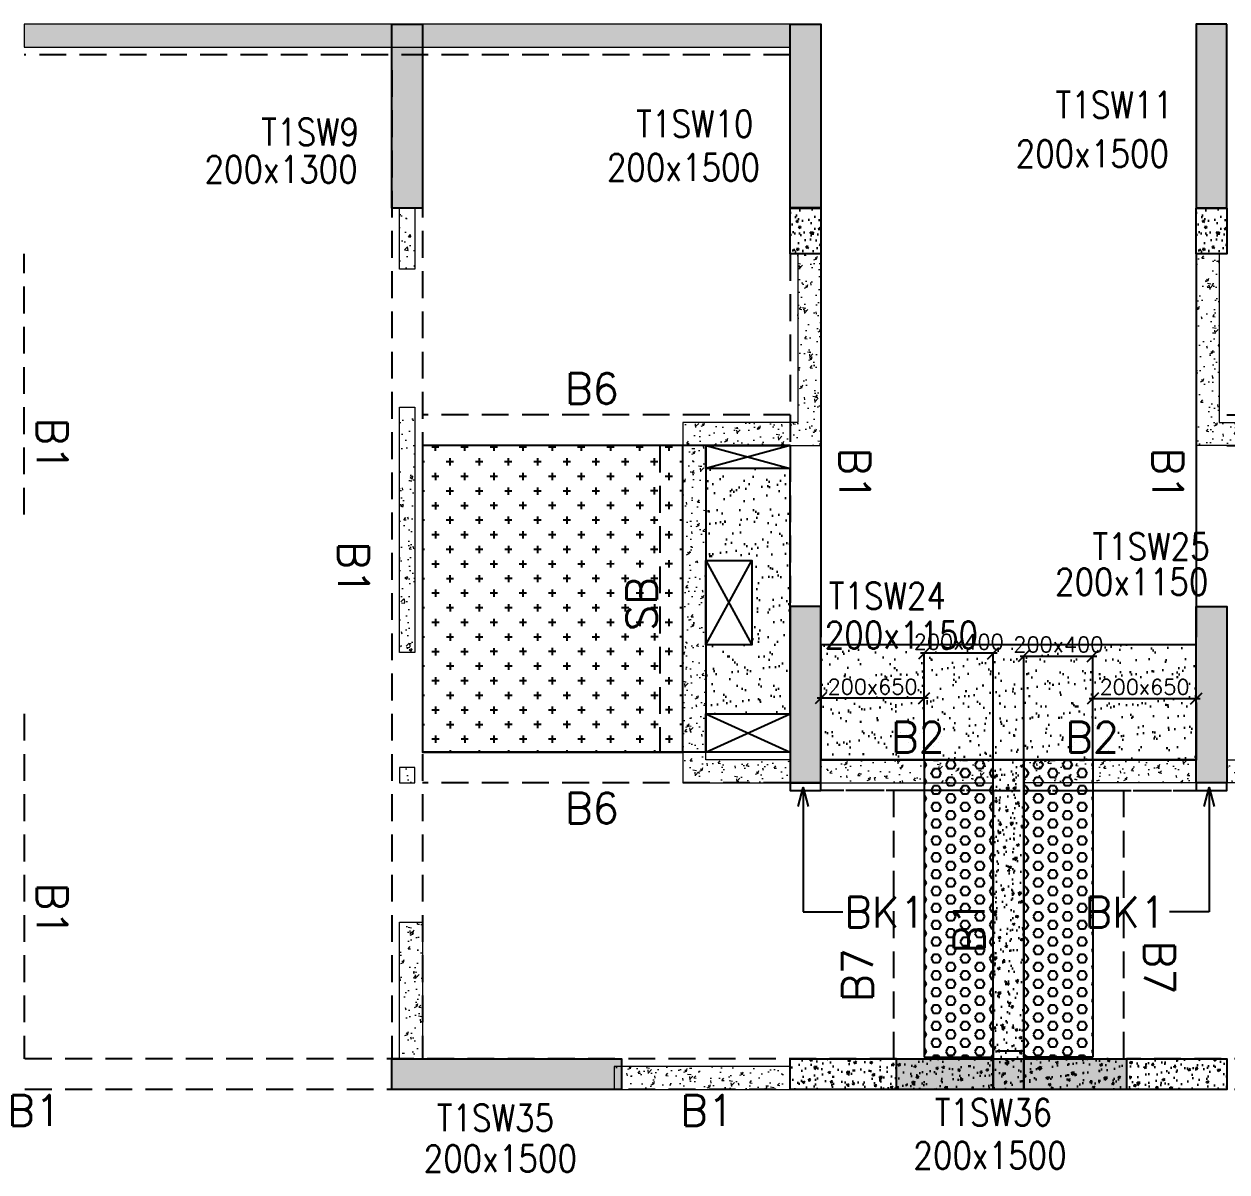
# Model space of a CAD drawing. Header units: millimetres. Extents: x 1078357 to 2594950, y -4969473 to -4636555.
# Drawn here: x 1487949 to 1495799, y -4661547 to -4654058 of the extents above; entities that cross this region are included whole.
import ezdxf

# ---------------------------------------------------------------- set-up
doc = ezdxf.new("R2010")
doc.units = ezdxf.units.MM
doc.header["$PDMODE"] = 35
for name, pattern in [('CONTINOUS', [0]), ('HIDDEN', [0.375, 0.25, -0.125]), ('New Retail block$0$CONTINOUS', [0])]:
    doc.linetypes.add(name, pattern=pattern)
doc.layers.get('0').update_dxf_attribs({"lineweight": 0})
doc.layers.get('Defpoints').update_dxf_attribs({"lineweight": 0})
for name, color, linetype, lineweight in [('A-_ANOTDIMA_D-', 6, 'Continuous', 13), ('COL. NO.', 30, 'Continuous', 25), ('COL. SIZE', 7, 'Continuous', 25), ('DIM', 9, 'Continuous', 25), ('HATCH', 8, 'Continuous', 30), ('RCC UPSTAND', 43, 'Continuous', 30), ('S-NON STR RCC WALL', 8, 'Continuous', 0)]:
    doc.layers.add(name, color=color, linetype=linetype, lineweight=lineweight)
for name, color, linetype in [('B-200x325', 201, 'HIDDEN'), ('B-200x375', 41, 'HIDDEN'), ('B-200x400', 44, 'HIDDEN'), ('B-200x650', 241, 'HIDDEN'), ('B-300xSLAB THK.', 151, 'Continuous'), ('BK1-200x650', 241, 'HIDDEN'), ('DC BEAM NO.', 7, 'Continuous'), ('DROP SLAB', 8, 'Continuous'), ('NON STR. RCC WALL', 6, 'Continuous'), ('S-COLUMN_SHEAR WALL', 1, 'Continuous'), ('S-PROJECTION', 54, 'New Retail block$0$CONTINOUS'), ('SLAB FOLD', 8, 'Continuous'), ('UP TO 10FRS', 30, 'Continuous')]:
    doc.layers.add(name, color=color, linetype=linetype)
doc.styles.add('Roman', font='romans')
doc.styles.add('ROMANS', font='romans.shx', dxfattribs={"width": 0.85})
doc.dimstyles.new('HARESH', dxfattribs={"dimtxt": 150, "dimasz": 75, "dimexe": 0, "dimexo": 0, "dimgap": 25, "dimtad": 1, "dimdec": 0, "dimdsep": 46, "dimtxsty": 'Roman', "dimblk": 'OBLIQUE', "dimcen": 225, "dimdle": 25, "dimclrd": 2, "dimclre": 2, "dimclrt": 7, "dimadec": 8, "dimazin": 1, "dimtfac": 1, "dimtdec": 0, "dimtmove": 0, "dimatfit": 0, "dimfxl": 1, "dimlwd": -1, "dimlwe": -1, "dimarcsym": 0})
pattern_1 = [(50, (-4869896.11, 23389624.3), (182.184669, -15.9390855), [19.05, -209.55]), (355, (-4869896.11, 23389624.3), (-35.2434214, 191.0568452), [15.24, -167.6405842]), (100.4514447, (-4869880.93, 23389622.96), (146.9412471, 175.1177519), [16.1900088, -178.0902446]), (46.1842, (-4869896.11, 23389675.1), (271.0790409, -42.042328), [28.575, -314.325]), (96.6355576, (-4869873.52, 23389671.6), (237.404134, 247.4261246), [24.2850231, -267.1356082]), (351.1841512, (-4869896.1, 23389675.1), (237.404134, 247.4261246), [22.859967, -251.459732]), (21, (-4869870.71, 23389662.4), (151.6143913, -102.2651982), [19.05, -209.55]), (326, (-4869870.71, 23389662.4), (61.8020283, 184.1879661), [15.24, -167.64]), (71.451445, (-4869858.08, 23389653.87), (213.4164193, 81.9227689), [16.1900088, -178.0899376]), (37.5, (-4869896.11, 23389624.29), (3.08860325, 84.55503887), [0, -165.608, 0, -170.18, 0, -168.275]), (7.5, (-4869896.11, 23389624.29), (66.8196625, 100.18057482), [0, -97.028, 0, -161.798, 0, -64.135]), (327.5, (-4869952.754, 23389624.29), (135.59059517, -5.728744), [0, -63.5, 0, -198.12, 0, -262.89]), (317.5, (-4869978.15, 23389624.29), (148.1291814, 25.42649103), [0, -82.55, 0, -131.572, 0, -186.69])]
pattern_2 = [(230, (4031693.89, -7869007.88), (-143.4520365, 12.550427), [15, -165]), (175, (4031693.89, -7869007.88), (27.7502667, -150.438427), [12, -132]), (280.4514445, (4031681.93, -7869006.83), (-115.7017693, -137.887998), [12.7480384, -140.2284224]), (226.1842, (4031693.89, -7869047.88), (-213.448266, 33.103856), [22.5, -247.5]), (276.6356355, (4031676.1, -7869045.12), (-186.932389, -194.82372), [19.122068, -210.342752]), (171.184164, (4031693.89, -7869047.88), (-186.932389, -194.82372), [18, -198]), (201, (4031673.89, -7869037.88), (-119.3814104, 80.523778), [15, -165]), (146, (4031673.89, -7869037.88), (-48.6630664, -145.030009), [12, -132]), (251.4514447, (4031663.94, -7869031.17), (-168.0444753, -64.5062306), [12.748038, -140.2284224]), (217.5, (4031693.885, -7869007.88), (-2.43197106, -66.57877077), [0, -130.4, 0, -134, 0, -132.5]), (187.5, (4031693.885, -7869007.88), (-52.6139075, -78.8823424), [0, -76.4, 0, -127.4, 0, -50.5]), (147.5, (4031738.485, -7869007.88), (-106.7644872, 4.51097435), [0, -50, 0, -156, 0, -207]), (137.5, (4031758.485, -7869007.88), (-116.6372339, -20.0209965), [0, -65, 0, -103.6, 0, -147])]
pattern_3 = [(180, (1472199.53, -4472052.85), (-7e-15, -54.992613), [31.75, -63.5]), (300, (1472199.53, -4472052.85), (47.625, 27.496307), [31.75, -63.5]), (240, (1472167.78, -4472052.85), (47.625, -27.496307), [31.75, -63.5])]

# ---------------------------------------------------------------- blocks, each defined once
blk = doc.blocks.new('_Oblique')
at = {"color": 0, "linetype": 'ByBlock', "lineweight": -2}
blk.add_line((-0.5, -0.5), (0.5, 0.5), dxfattribs=at)
blk = doc.blocks.new('*D1334')
at = {"layer": 'Defpoints', "color": 0, "ltscale": 700, "transparency": 16777216}
for p in [(1493824, -4658162.8), (1493824, -4658857.9, 0), (1494274.1, -4658857.9, 0)]:
    blk.add_point(p, dxfattribs=at)
at = {"layer": 'DIM', "color": 2, "ltscale": 700, "transparency": 16777216}
for p, q in [((1494299.1, -4658162.8), (1493799, -4658162.8)), ((1493824, -4658857.9), (1493824, -4658162.8)), ((1494274.1, -4658857.9), (1494274.1, -4658162.8))]:
    blk.add_line(p, q, dxfattribs=at)
at = {"layer": 'DIM', "color": 2, "ltscale": 700, "transparency": 16777216, "xscale": 75, "yscale": 75, "zscale": 75, "rotation": 180}
blk.add_blockref('_Oblique', (1493824, -4658162.8), dxfattribs=at)
at = {"layer": 'DIM', "color": 2, "ltscale": 700, "transparency": 16777216, "xscale": 75, "yscale": 75, "zscale": 75}
blk.add_blockref('_Oblique', (1494274.1, -4658162.8), dxfattribs=at)
at = {"layer": 'DIM', "color": 7, "ltscale": 700, "transparency": 16777216, "insert": (1494049.1, -4658087.8), "char_height": 150, "attachment_point": 5, "style": 'Roman'}
blk.add_mtext('{\\H0.666667x;200x400}', dxfattribs=at)
blk = doc.blocks.new('*D1335')
at = {"layer": 'Defpoints', "color": 0, "ltscale": 700, "transparency": 16777216}
for p in [(1493149.3, -4658455.8), (1493149.3, -4658857.8, 0), (1493824, -4658857.9, 0)]:
    blk.add_point(p, dxfattribs=at)
at = {"layer": 'DIM', "color": 2, "ltscale": 700, "transparency": 16777216}
for p, q in [((1493849, -4658455.8), (1493124.3, -4658455.8)), ((1493149.3, -4658857.8), (1493149.3, -4658455.8)), ((1493824, -4658857.9), (1493824, -4658455.8))]:
    blk.add_line(p, q, dxfattribs=at)
at = {"layer": 'DIM', "color": 2, "ltscale": 700, "transparency": 16777216, "xscale": 75, "yscale": 75, "zscale": 75, "rotation": 180}
blk.add_blockref('_Oblique', (1493149.3, -4658455.8), dxfattribs=at)
at = {"layer": 'DIM', "color": 2, "ltscale": 700, "transparency": 16777216, "xscale": 75, "yscale": 75, "zscale": 75}
blk.add_blockref('_Oblique', (1493824, -4658455.8), dxfattribs=at)
at = {"layer": 'DIM', "color": 7, "ltscale": 700, "transparency": 16777216, "insert": (1493486.7, -4658380.8), "char_height": 150, "attachment_point": 5, "style": 'Roman'}
blk.add_mtext('{\\H0.666667x;200x650}', dxfattribs=at)
blk = doc.blocks.new('*D1336')
at = {"layer": 'Defpoints', "color": 0, "ltscale": 700, "transparency": 16777216}
for p in [(1494924.3, -4658181.1), (1494474.2, -4658857.9, 0), (1494924.3, -4658857.8, 0)]:
    blk.add_point(p, dxfattribs=at)
at = {"layer": 'DIM', "color": 2, "ltscale": 700, "transparency": 16777216}
for p, q in [((1494449.2, -4658181.1), (1494949.3, -4658181.1)), ((1494474.2, -4658857.9), (1494474.2, -4658181.1)), ((1494924.3, -4658857.8), (1494924.3, -4658181.1))]:
    blk.add_line(p, q, dxfattribs=at)
at = {"layer": 'DIM', "color": 2, "ltscale": 700, "transparency": 16777216, "xscale": 75, "yscale": 75, "zscale": 75, "rotation": 180}
blk.add_blockref('_Oblique', (1494474.2, -4658181.1), dxfattribs=at)
at = {"layer": 'DIM', "color": 2, "ltscale": 700, "transparency": 16777216, "xscale": 75, "yscale": 75, "zscale": 75}
blk.add_blockref('_Oblique', (1494924.3, -4658181.1), dxfattribs=at)
at = {"layer": 'DIM', "color": 7, "ltscale": 700, "transparency": 16777216, "insert": (1494699.2, -4658106.1), "char_height": 150, "attachment_point": 5, "style": 'Roman'}
blk.add_mtext('{\\H0.666667x;200x400}', dxfattribs=at)
blk = doc.blocks.new('*D1337')
at = {"layer": 'Defpoints', "color": 0, "ltscale": 700, "transparency": 16777216}
for p in [(1495599.2, -4658457.8), (1494924.3, -4658857.8, 0), (1495599.2, -4658857.8, 0)]:
    blk.add_point(p, dxfattribs=at)
at = {"layer": 'DIM', "color": 2, "ltscale": 700, "transparency": 16777216}
for p, q in [((1494899.3, -4658457.8), (1495624.2, -4658457.8)), ((1494924.3, -4658857.8), (1494924.3, -4658457.8)), ((1495599.2, -4658857.8), (1495599.2, -4658457.8))]:
    blk.add_line(p, q, dxfattribs=at)
at = {"layer": 'DIM', "color": 2, "ltscale": 700, "transparency": 16777216, "xscale": 75, "yscale": 75, "zscale": 75, "rotation": 180}
blk.add_blockref('_Oblique', (1494924.3, -4658457.8), dxfattribs=at)
at = {"layer": 'DIM', "color": 2, "ltscale": 700, "transparency": 16777216, "xscale": 75, "yscale": 75, "zscale": 75}
blk.add_blockref('_Oblique', (1495599.2, -4658457.8), dxfattribs=at)
at = {"layer": 'DIM', "color": 7, "ltscale": 700, "transparency": 16777216, "insert": (1495261.7, -4658382.8), "char_height": 150, "attachment_point": 5, "style": 'Roman'}
blk.add_mtext('{\\H0.666667x;200x650}', dxfattribs=at)
blk = doc.blocks.new('G$CD63B60BD')
at = {"layer": 'COL. NO.', "linetype": 'Continuous', "style": 'ROMANS', "width": 0.85}
for s, p in [('T1SW11', (25182.1, 15285.8, -320.4)), ('T1SW10', (22445.4, 15162.1, -320.4)), ('T1SW9', (19998.6, 15108.5, -323.1)), ('T1SW25', (25422.3, 12404.1, -320.4)), ('T1SW24', (23701.3, 12082.3, -320.4)), ('T1SW36', (24393.6, 8712.9, -320.4)), ('T1SW35', (21143.9, 8676.9, -320.4))]:
    blk.add_text(s, height=175, dxfattribs=at).set_placement(p)
at = {"layer": 'COL. SIZE', "linetype": 'Continuous', "style": 'ROMANS', "width": 0.85}
for s, p in [('200x1500', (24921.1, 14967.4, -320.4)), ('200x1300', (19627.1, 14864.7, -323.1)), ('200x1500', (22252.8, 14877.6, -320.4)), ('200x1150', (25177.8, 12173.6, -320.4)), ('200x1150', (23675.2, 11827.3, -320.4)), ('200x1500', (21057.7, 8411.3, -320.4)), ('200x1500', (24253.5, 8431.8, -320.4))]:
    blk.add_text(s, height=175, dxfattribs=at).set_placement(p)

msp = doc.modelspace()

# ---------------------------------------------------------------- hatches: boundary and pattern name
at = {"layer": 'DROP SLAB'}
h = msp.add_hatch(dxfattribs=at)
h.set_pattern_fill('CROSS', color=8, scale=15, angle=0.03079)
h.set_pattern_definition([(180.03079016, (-1794917.36, 9383648.555), (-95.1987999, -95.3011726), [47.625, -142.875]), (270.03079016, (-1794941.19, 9383672.35), (95.3011726, -95.1987999), [47.625, -142.875])])
h.paths.add_polyline_path([(1492249.3, -4656808.1), (1490549.4, -4656808.1), (1490549.4, -4658807.9), (1492249.3, -4658807.9)])
at = {"layer": 'HATCH'}
h = msp.add_hatch(dxfattribs=at)
h.set_pattern_fill('AR-SAND', color=8, scale=3, angle=0.02985)
h.set_pattern_definition([(37.47015413, (-3539084.23, 18701550.77), (-4.72361136, 146.8264517), [0, -115.824, 0, -129.54, 0, -123.825]), (7.4701541, (-3539084.23, 18701550.77), (134.9689868, 214.9772528), [0, -62.484, 0, -104.394, 0, -40.005]), (327.4701541, (-3539177.95, 18701550.82), (237.2979035, 0.3075449), [0, -38.1, 0, -137.16, 0, -179.07]), (317.4701541, (-3539177.95, 18701550.82), (229.1017424, 66.759465), [0, -19.05, 0, -89.916, 0, -102.87])])
h.paths.add_polyline_path([(1492948.8, -4656957.9), (1492398.8, -4656957.9), (1492398.8, -4657557.9), (1492698.8, -4657557.9), (1492698.8, -4658107.9), (1492398.8, -4658107.8), (1492398.8, -4658557.9), (1492948.8, -4658557.9)])
h = msp.add_hatch(dxfattribs=at)
h.set_pattern_fill('AR-SAND', color=8, scale=3, angle=179.97015)
h.set_pattern_definition([(37.4701541, (-2475708.9, 14017531.58), (-4.72361136, 146.8264517), [0, -115.824, 0, -129.54, 0, -123.825]), (7.4701541, (-2475708.9, 14017531.58), (134.9689868, 214.9772528), [0, -62.484, 0, -104.394, 0, -40.005]), (327.4701541, (-2475802.63, 14017531.63), (237.2979035, 0.3075449), [0, -38.1, 0, -137.16, 0, -179.07]), (317.4701541, (-2475802.63, 14017531.63), (229.1017424, 66.759465), [0, -19.05, 0, -89.916, 0, -102.87])])
h.paths.add_polyline_path([(1495599.4, -4658107.8), (1493149.4, -4658107.8), (1493149.4, -4658857.9), (1495599.4, -4658857.9)])
h = msp.add_hatch(dxfattribs=at)
h.set_pattern_fill('AR-SAND', color=8, scale=3, angle=179.97015)
h.set_pattern_definition([(37.4701541, (-2475708.67, 14017531.56), (-4.72361136, 146.8264517), [0, -115.824, 0, -129.54, 0, -123.825]), (7.4701541, (-2475708.67, 14017531.56), (134.9689868, 214.9772528), [0, -62.484, 0, -104.394, 0, -40.005]), (327.4701541, (-2475802.39, 14017531.61), (237.2979035, 0.3075449), [0, -38.1, 0, -137.16, 0, -179.07]), (317.4701541, (-2475802.4, 14017531.61), (229.1017424, 66.759465), [0, -19.05, 0, -89.916, 0, -102.87])])
h.paths.add_polyline_path([(1495599.6, -4658257.9), (1493149.6, -4658257.9), (1493149.6, -4658857.8), (1495599.6, -4658857.8)])
at = {"layer": 'RCC UPSTAND'}
h = msp.add_hatch(dxfattribs=at)
h.set_pattern_fill('AR-CONC', color=8, scale=20, angle=90)
h.set_pattern_definition([(140, (-1715050.73, -7194002.38), (12.550427, 143.4520365), [15, -165]), (85, (-1715050.73, -7194002.38), (-150.438427, -27.7502667), [12, -132]), (190.4514445, (-1715049.69, -7193990.42), (-137.887998, 115.7017693), [12.7480384, -140.2284224]), (136.1842, (-1715090.73, -7194002.38), (33.103856, 213.448266), [22.5, -247.5]), (186.6356355, (-1715087.97, -7193984.6), (-194.82372, 186.932389), [19.122068, -210.342752]), (81.184164, (-1715090.73, -7194002.38), (-194.82372, 186.932389), [18, -198]), (111, (-1715080.73, -7193982.38), (80.523778, 119.3814104), [15, -165]), (56, (-1715080.73, -7193982.38), (-145.030009, 48.6630664), [12, -132]), (161.4514447, (-1715074.02, -7193972.43), (-64.5062306, 168.0444753), [12.748038, -140.2284224]), (127.5, (-1715050.73, -7194002.377), (-66.57877077, 2.43197106), [0, -130.4, 0, -134, 0, -132.5]), (97.5, (-1715050.73, -7194002.38), (-78.8823424, 52.6139075), [0, -76.4, 0, -127.4, 0, -50.5]), (57.5, (-1715050.73, -7194046.98), (4.51097435, 106.7644872), [0, -50, 0, -156, 0, -207]), (47.5, (-1715050.73, -7194066.98), (-20.0209965, 116.6372339), [0, -65, 0, -103.6, 0, -147])])
h.paths.add_polyline_path([(1493149.3, -4655257.9), (1493149.3, -4655557.9), (1492949.4, -4655557.9), (1492949.4, -4655257.9)])
h = msp.add_hatch(dxfattribs=at)
h.set_pattern_fill('AR-CONC', color=8, scale=20, angle=90)
h.set_pattern_definition([(140, (-1712400.73, -7194002.38), (12.550427, 143.4520365), [15, -165]), (85, (-1712400.73, -7194002.38), (-150.438427, -27.7502667), [12, -132]), (190.4514445, (-1712399.69, -7193990.43), (-137.887998, 115.7017693), [12.7480384, -140.2284224]), (136.1842, (-1712440.73, -7194002.38), (33.103856, 213.448266), [22.5, -247.5]), (186.6356355, (-1712437.97, -7193984.6), (-194.82372, 186.932389), [19.122068, -210.342752]), (81.184164, (-1712440.73, -7194002.38), (-194.82372, 186.932389), [18, -198]), (111, (-1712430.73, -7193982.38), (80.523778, 119.3814104), [15, -165]), (56, (-1712430.73, -7193982.38), (-145.030009, 48.6630664), [12, -132]), (161.4514447, (-1712424.02, -7193972.43), (-64.5062306, 168.0444753), [12.748038, -140.2284224]), (127.5, (-1712400.73, -7194002.38), (-66.57877077, 2.43197106), [0, -130.4, 0, -134, 0, -132.5]), (97.5, (-1712400.73, -7194002.38), (-78.8823424, 52.6139075), [0, -76.4, 0, -127.4, 0, -50.5]), (57.5, (-1712400.73, -7194046.98), (4.51097435, 106.7644872), [0, -50, 0, -156, 0, -207]), (47.5, (-1712400.73, -7194066.98), (-20.0209965, 116.6372339), [0, -65, 0, -103.6, 0, -147])])
h.paths.add_polyline_path([(1495799.3, -4655257.9), (1495799.3, -4655557.9), (1495599.4, -4655557.9), (1495599.4, -4655257.9)])
h = msp.add_hatch(dxfattribs=at)
h.set_pattern_fill('AR-CONC', color=8, scale=20, angle=180)
h.set_pattern_definition([(230, (4031693.89, -7869007.88), (-143.4520365, 12.550427), [15, -165]), (175, (4031693.89, -7869007.88), (27.7502667, -150.438427), [12, -132]), (280.4514445, (4031681.93, -7869006.83), (-115.7017693, -137.887998), [12.7480384, -140.2284224]), (226.1842, (4031693.89, -7869047.88), (-213.448266, 33.103856), [22.5, -247.5]), (276.6356355, (4031676.1, -7869045.12), (-186.932389, -194.82372), [19.122068, -210.342752]), (171.184164, (4031693.89, -7869047.88), (-186.932389, -194.82372), [18, -198]), (201, (4031673.89, -7869037.88), (-119.3814104, 80.523778), [15, -165]), (146, (4031673.89, -7869037.88), (-48.6630664, -145.030009), [12, -132]), (251.4514447, (4031663.94, -7869031.17), (-168.0444753, -64.5062306), [12.748038, -140.2284224]), (217.5, (4031693.885, -7869007.88), (-2.43197106, -66.57877077), [0, -130.4, 0, -134, 0, -132.5]), (187.5, (4031693.885, -7869007.88), (-52.6139075, -78.8823424), [0, -76.4, 0, -127.4, 0, -50.5]), (147.5, (4031738.485, -7869007.88), (-106.7644872, 4.51097435), [0, -50, 0, -156, 0, -207]), (137.5, (4031758.485, -7869007.88), (-116.6372339, -20.0209965), [0, -65, 0, -103.6, 0, -147])])
h.paths.add_polyline_path([(1494274.4, -4658857.9), (1494474.4, -4658857.9), (1494474.4, -4661007.9), (1494274.4, -4661007.9)])
h = msp.add_hatch(dxfattribs=at)
h.set_pattern_fill('AR-CONC', color=8, scale=20, angle=180)
h.set_pattern_definition(pattern_2)
h.paths.add_polyline_path([(1492949.4, -4660807.8), (1494274.4, -4660807.8), (1494274.4, -4661007.8), (1492949.4, -4661007.8)])
h = msp.add_hatch(dxfattribs=at)
h.set_pattern_fill('AR-CONC', color=8, scale=20, angle=180)
h.set_pattern_definition(pattern_2)
h.paths.add_polyline_path([(1494474.4, -4660807.9), (1495799.4, -4660807.9), (1495799.4, -4661007.8), (1494474.4, -4661007.8)])
at = {"layer": 'S-COLUMN_SHEAR WALL', "lineweight": 25}
h = msp.add_hatch(color=1, dxfattribs=at)
h.dxf.hatch_style = 1
h.paths.add_polyline_path([(1490349.4, -4655257.9), (1490549.4, -4655257.9), (1490549.4, -4654057.9), (1490349.4, -4654057.9)])
at = {"layer": 'S-COLUMN_SHEAR WALL', "lineweight": 25, "extrusion": (-1.00316e-06, 2.11765e-11, 1)}
h = msp.add_hatch(color=1, dxfattribs=at)
h.dxf.hatch_style = 1
h.paths.add_polyline_path([(1492949.4, -4654057.9), (1493149.4, -4654057.9), (1493149.4, -4655257.9), (1492949.4, -4655257.9)])
at = {"layer": 'S-COLUMN_SHEAR WALL', "lineweight": 25, "extrusion": (1.00316e-06, 1.91639e-11, 1)}
h = msp.add_hatch(color=1, dxfattribs=at)
h.dxf.hatch_style = 1
h.paths.add_polyline_path([(1495799.4, -4654057.9), (1495599.4, -4654057.9), (1495599.4, -4655257.9), (1495799.4, -4655257.9)])
at = {"layer": 'S-COLUMN_SHEAR WALL', "lineweight": 25, "extrusion": (-1.00316e-06, 2.11765e-11, 1)}
h = msp.add_hatch(color=1, dxfattribs=at)
h.dxf.hatch_style = 1
h.paths.add_polyline_path([(1492949.4, -4659007.9), (1493149.4, -4659007.9), (1493149.4, -4657857.9), (1492949.4, -4657857.9)])
at = {"layer": 'S-COLUMN_SHEAR WALL', "lineweight": 25, "extrusion": (1.00316e-06, 1.91639e-11, 1)}
h = msp.add_hatch(color=1, dxfattribs=at)
h.dxf.hatch_style = 1
h.paths.add_polyline_path([(1495799.4, -4659007.9), (1495599.4, -4659007.9), (1495599.4, -4657857.9), (1495799.4, -4657857.9)])
at = {"layer": 'S-COLUMN_SHEAR WALL', "lineweight": 25}
h = msp.add_hatch(color=1, dxfattribs=at)
h.dxf.hatch_style = 1
h.paths.add_polyline_path([(1490349.4, -4660807.9), (1491849.4, -4660807.9), (1491849.4, -4661007.9), (1490349.4, -4661007.9)])
at = {"layer": 'S-NON STR RCC WALL'}
h = msp.add_hatch(dxfattribs=at)
h.set_pattern_fill('AR-CONC', color=256)
h.set_pattern_definition([(50, (-5967120.83, 28073643.48), (182.184669, -15.93908554), [19.05, -209.55]), (355, (-5967120.83, 28073643.48), (-35.2434214, 191.0568452), [15.24, -167.6405842]), (100.4514447, (-5967105.65, 28073642.15), (146.9412471, 175.1177519), [16.1900088, -178.0902446]), (46.1842, (-5967120.83, 28073694.28), (271.0790409, -42.042328), [28.575, -314.325]), (96.6355576, (-5967098.24, 28073690.78), (237.404134, 247.4261246), [24.2850231, -267.1356082]), (351.1841512, (-5967120.83, 28073694.28), (237.404134, 247.4261246), [22.859967, -251.459732]), (21, (-5967095.43, 28073681.58), (151.6143913, -102.2651982), [19.05, -209.55]), (326, (-5967095.43, 28073681.58), (61.8020283, 184.1879661), [15.24, -167.64]), (71.451445, (-5967082.8, 28073673.06), (213.4164193, 81.9227689), [16.1900088, -178.0899376]), (37.5, (-5967120.83, 28073643.48), (3.08860325, 84.55503887), [0, -165.608, 0, -170.18, 0, -168.275]), (7.5, (-5967120.83, 28073643.48), (66.8196625, 100.18057482), [0, -97.028, 0, -161.798, 0, -64.135]), (327.5, (-5967177.47, 28073643.48), (135.59059517, -5.72874399), [0, -63.5, 0, -198.12, 0, -262.89]), (317.5, (-5967202.87, 28073643.48), (148.1291814, 25.42649103), [0, -82.55, 0, -131.572, 0, -186.69])])
h.paths.add_polyline_path([(1492946.7, -4654057.9), (1487949.6, -4654057.9), (1487949.6, -4654207.9), (1492946.7, -4654207.9)])
h = msp.add_hatch(dxfattribs=at)
h.set_pattern_fill('AR-CONC', color=256, angle=180)
h.set_pattern_definition([(50, (1490462.6, -4614655.87), (182.18467, -15.9391), [19.05, -209.55]), (355, (1490462.6, -4614655.87), (-35.2434, 191.05685), [15.24, -167.6406]), (100.45144, (1490477.79, -4614657.2), (146.94125, 175.11775), [16.19, -178.09024]), (46.1842, (1490462.6, -4614605.07), (271.079, -42.0423), [28.575, -314.325]), (96.63556, (1490485.2, -4614608.57), (237.4041, 247.4261), [24.285, -267.1356]), (351.18415, (1490462.6, -4614605.07), (237.4041, 247.4261), [22.86, -251.4597]), (21, (1490488, -4614617.77), (151.6144, -102.2652), [19.05, -209.55]), (326, (1490488, -4614617.77), (61.802, 184.188), [15.24, -167.64]), (71.45144, (1490500.64, -4614626.29), (213.4164, 81.9228), [16.19, -178.0899]), (37.5, (1490462.606, -4614655.87), (3.0886, 84.55504), [0, -165.608, 0, -170.18, 0, -168.275]), (7.5, (1490462.61, -4614655.87), (66.81966, 100.18057), [0, -97.028, 0, -161.798, 0, -64.135]), (327.5, (1490405.964, -4614655.87), (135.5906, -5.72874), [0, -63.5, 0, -198.12, 0, -262.89]), (317.5, (1490380.56, -4614655.87), (148.12918, 25.4265), [0, -82.55, 0, -131.572, 0, -186.69])])
h.paths.add_polyline_path([(1490399.6, -4655257.9), (1490499.6, -4655257.9), (1490499.6, -4655657.9), (1490399.6, -4655657.9)])
h = msp.add_hatch(dxfattribs=at)
h.set_pattern_fill('AR-CONC', color=256)
h.set_pattern_definition(pattern_1)
h.paths.add_polyline_path([(1492249.6, -4656657.9), (1492249.6, -4659007.9), (1492949.6, -4659007.9), (1492949.6, -4658857.9), (1492399.6, -4658857.9), (1492399.6, -4656807.9), (1493149.6, -4656807.9), (1493149.6, -4655557.8), (1492999.6, -4655557.8), (1492999.6, -4656657.9)])
h = msp.add_hatch(dxfattribs=at)
h.set_pattern_fill('AR-CONC', color=256, angle=180)
h.set_pattern_definition(pattern_1)
h.paths.add_polyline_path([(1496499.6, -4656657.9), (1496499.6, -4659007.9), (1495799.6, -4659007.9), (1495799.6, -4658857.9), (1496349.6, -4658857.9), (1496349.6, -4656807.9), (1495599.6, -4656807.9), (1495599.6, -4655557.8), (1495749.6, -4655557.8), (1495749.6, -4656657.9)])
h = msp.add_hatch(dxfattribs=at)
h.set_pattern_fill('AR-CONC', color=256, angle=180)
h.set_pattern_definition([(50, (2587687.32, -9298675.05), (182.184669, -15.9390855), [19.05, -209.55]), (355, (2587687.32, -9298675.05), (-35.2434214, 191.056845), [15.24, -167.640584]), (100.4514447, (2587702.5, -9298676.38), (146.941247, 175.117752), [16.190009, -178.0902446]), (46.1842, (2587687.32, -9298624.25), (271.079041, -42.042328), [28.575, -314.325]), (96.6355576, (2587709.9, -9298627.76), (237.404134, 247.426125), [24.285023, -267.135608]), (351.184151, (2587687.32, -9298624.25), (237.404134, 247.426125), [22.859967, -251.459732]), (21, (2587712.72, -9298636.95), (151.6143913, -102.265198), [19.05, -209.55]), (326, (2587712.72, -9298636.95), (61.802028, 184.187966), [15.24, -167.64]), (71.451445, (2587725.36, -9298645.48), (213.416419, 81.922769), [16.190009, -178.0899376]), (37.5, (2587687.32, -9298675.054), (3.08860325, 84.5550389), [0, -165.608, 0, -170.18, 0, -168.275]), (7.5, (2587687.32, -9298675.05), (66.8196625, 100.1805748), [0, -97.028, 0, -161.798, 0, -64.135]), (327.5, (2587630.68, -9298675.054), (135.5905952, -5.728744), [0, -63.5, 0, -198.12, 0, -262.89]), (317.5, (2587605.28, -9298675.05), (148.1291814, 25.426491), [0, -82.55, 0, -131.572, 0, -186.69])])
h.paths.add_polyline_path([(1490399.6, -4656557.9), (1490499.6, -4656557.9), (1490499.6, -4658157.9), (1490399.6, -4658157.9)])
h = msp.add_hatch(dxfattribs=at)
h.set_pattern_fill('AR-CONC', color=256)
h.set_pattern_definition(pattern_1)
h.paths.add_polyline_path([(1494274.6, -4658857.9), (1493149.6, -4658857.9), (1493149.6, -4659007.9), (1494274.6, -4659007.9)])
h = msp.add_hatch(dxfattribs=at)
h.set_pattern_fill('AR-CONC', color=256, angle=180)
h.set_pattern_definition(pattern_1)
h.paths.add_polyline_path([(1494474.6, -4658857.9), (1495599.6, -4658857.9), (1495599.6, -4659007.9), (1494474.6, -4659007.9)])
h = msp.add_hatch(dxfattribs=at)
h.set_pattern_fill('AR-CONC', color=256, angle=180)
h.set_pattern_definition([(50, (2587674.11, -9300039.72), (182.184669, -15.9390855), [19.05, -209.55]), (355, (2587674.1, -9300039.72), (-35.2434214, 191.056845), [15.24, -167.640584]), (100.4514447, (2587689.29, -9300041.05), (146.941247, 175.117752), [16.190009, -178.0902446]), (46.1842, (2587674.1, -9299988.92), (271.079041, -42.042328), [28.575, -314.325]), (96.6355576, (2587696.7, -9299992.42), (237.404134, 247.426125), [24.285023, -267.135608]), (351.184151, (2587674.1, -9299988.92), (237.404134, 247.426125), [22.859967, -251.459732]), (21, (2587699.51, -9300001.62), (151.6143913, -102.265198), [19.05, -209.55]), (326, (2587699.5, -9300001.62), (61.802028, 184.187966), [15.24, -167.64]), (71.451445, (2587712.14, -9300010.14), (213.416419, 81.922769), [16.190009, -178.0899376]), (37.5, (2587674.11, -9300039.72), (3.08860325, 84.5550389), [0, -165.608, 0, -170.18, 0, -168.275]), (7.5, (2587674.11, -9300039.72), (66.8196625, 100.1805748), [0, -97.028, 0, -161.798, 0, -64.135]), (327.5, (2587617.466, -9300039.72), (135.5905952, -5.728744), [0, -63.5, 0, -198.12, 0, -262.89]), (317.5, (2587592.07, -9300039.72), (148.1291814, 25.426491), [0, -82.55, 0, -131.572, 0, -186.69])])
h.paths.add_polyline_path([(1490399.6, -4659007.9), (1490499.6, -4659007.9), (1490499.6, -4658907.9), (1490399.6, -4658907.9)])
h = msp.add_hatch(dxfattribs=at)
h.set_pattern_fill('AR-CONC', color=256, angle=180)
h.set_pattern_definition([(50, (-5961135.57, 28073643.47), (182.184669, -15.93908554), [19.05, -209.55]), (355, (-5961135.57, 28073643.47), (-35.2434214, 191.0568452), [15.24, -167.6405842]), (100.4514447, (-5961120.4, 28073642.14), (146.9412471, 175.1177519), [16.1900088, -178.0902446]), (46.1842, (-5961135.57, 28073694.27), (271.0790409, -42.042328), [28.575, -314.325]), (96.6355576, (-5961112.98, 28073690.77), (237.404134, 247.4261246), [24.2850231, -267.1356082]), (351.1841512, (-5961135.57, 28073694.27), (237.404134, 247.4261246), [22.859967, -251.459732]), (21, (-5961110.17, 28073681.57), (151.6143913, -102.2651982), [19.05, -209.55]), (326, (-5961110.17, 28073681.57), (61.8020283, 184.1879661), [15.24, -167.64]), (71.451445, (-5961097.54, 28073673.05), (213.4164193, 81.9227689), [16.1900088, -178.0899376]), (37.5, (-5961135.573, 28073643.47), (3.08860325, 84.55503887), [0, -165.608, 0, -170.18, 0, -168.275]), (7.5, (-5961135.57, 28073643.47), (66.8196625, 100.18057482), [0, -97.028, 0, -161.798, 0, -64.135]), (327.5, (-5961192.215, 28073643.47), (135.59059517, -5.72874399), [0, -63.5, 0, -198.12, 0, -262.89]), (317.5, (-5961217.62, 28073643.47), (148.1291814, 25.42649103), [0, -82.55, 0, -131.572, 0, -186.69])])
h.paths.add_polyline_path([(1490399.6, -4659917.9), (1490549.6, -4659917.9), (1490549.6, -4660807.8), (1490399.6, -4660807.8)])
h = msp.add_hatch(dxfattribs=at)
h.set_pattern_fill('AR-CONC', color=256)
h.set_pattern_definition([(50, (-4869896.11, 23389624.3), (182.184669, -15.9390855), [19.05, -209.55]), (355, (-4869896.11, 23389624.3), (-35.2434214, 191.0568452), [15.24, -167.6405842]), (100.4514447, (-4869880.93, 23389622.96), (146.9412471, 175.1177519), [16.1900088, -178.0902446]), (46.1842, (-4869896.11, 23389675.1), (271.0790409, -42.042328), [28.575, -314.325]), (96.6355576, (-4869873.52, 23389671.6), (237.404134, 247.4261246), [24.2850231, -267.1356082]), (351.1841512, (-4869896.1, 23389675.1), (237.404134, 247.4261246), [22.859967, -251.459732]), (21, (-4869870.71, 23389662.4), (151.6143913, -102.2651982), [19.05, -209.55]), (326, (-4869870.71, 23389662.4), (61.8020283, 184.1879661), [15.24, -167.64]), (71.451445, (-4869858.08, 23389653.87), (213.4164193, 81.9227689), [16.1900088, -178.0899376]), (37.5, (-4869896.11, 23389624.29), (3.08860325, 84.55503887), [0, -165.608, 0, -170.18, 0, -168.275]), (7.5, (-4869896.11, 23389624.29), (66.8196625, 100.18057482), [0, -97.028, 0, -161.798, 0, -64.135]), (327.5, (-4869952.754, 23389624.29), (135.59059517, -5.728744), [0, -63.5, 0, -198.12, 0, -262.89]), (317.5, (-4869978.15, 23389624.29), (148.1291814, 25.42649103), [0, -82.55, 0, -131.572, 0, -186.69])])
h.paths.add_polyline_path([(1492949.6, -4660857.9), (1491799.6, -4660857.9), (1491799.6, -4661007.9), (1492949.6, -4661007.9)])
at = {"layer": 'SLAB FOLD', "ltscale": 1000}
h = msp.add_hatch(dxfattribs=at)
h.set_pattern_fill('HEX', color=8, scale=10, angle=180)
h.set_pattern_definition(pattern_3)
h.paths.add_polyline_path([(1494274.5, -4660797.2), (1493824.5, -4660797.2), (1493824.5, -4658857.9), (1494274.5, -4658857.9)])
h = msp.add_hatch(dxfattribs=at)
h.set_pattern_fill('HEX', color=8, scale=10, angle=180)
h.set_pattern_definition(pattern_3)
h.paths.add_polyline_path([(1494474.9, -4660797.2), (1494924.9, -4660797.2), (1494924.9, -4658857.9), (1494474.9, -4658857.9)])
at = {"layer": 'UP TO 10FRS', "lineweight": 25}
h = msp.add_hatch(color=256, dxfattribs=at)
h.dxf.hatch_style = 1
h.paths.add_polyline_path([(1495143, -4660807.9), (1495143, -4661007.9), (1493643, -4661007.9), (1493643, -4660807.9)])

# ---------------------------------------------------------------- linework, layer by layer
at = {"layer": 'B-200x325', "ltscale": 700}
for p, q in [((1492949.4, -4656608.2, 0), (1490549.4, -4656608.1, 0)), ((1495799.3, -4656608.1, 0), (1498199.3, -4656608.1, 0)), ((1492949.2, -4659008, 0), (1490549.4, -4659007.9, 0))]:
    msp.add_line(p, q, dxfattribs=at)
at = {"layer": 'B-200x325', "linetype": 'Continuous', "ltscale": 700}
for p, q in [((1492949.4, -4656808.2, 0), (1490549.4, -4656808.1, 0)), ((1495799.3, -4656808.1, 0), (1498199.3, -4656808.1, 0)), ((1492949.2, -4658808, 0), (1490549.4, -4658807.9, 0))]:
    msp.add_line(p, q, dxfattribs=at)
at = {"layer": 'B-200x375', "ltscale": 700}
for p, q in [((1493624.2, -4659057.9, 0), (1493624.2, -4660807.9)), ((1495124.5, -4659057.9, 0), (1495124.5, -4660807.9))]:
    msp.add_line(p, q, dxfattribs=at)
at = {"layer": 'B-200x375', "linetype": 'Continuous', "ltscale": 700}
for p, q in [((1493824.2, -4659057.9, 0), (1493824.2, -4660797.2, 0)), ((1494924.5, -4659057.9, 0), (1494924.5, -4660797.2, 0))]:
    msp.add_line(p, q, dxfattribs=at)
at = {"layer": 'B-200x400', "linetype": 'Continuous', "ltscale": 500}
for p, q in [((1494274.2, -4658857.8, 0), (1493824, -4658857.8, 0)), ((1494924.3, -4658857.8, 0), (1494474.2, -4658857.8, 0))]:
    msp.add_line(p, q, dxfattribs=at)
at = {"layer": 'B-200x400', "linetype": 'HIDDEN', "ltscale": 500}
for p, q in [((1494274.2, -4659057.8, 0), (1493824, -4659057.8, 0)), ((1494474.2, -4659057.8, 0), (1494924.3, -4659057.8, 0))]:
    msp.add_line(p, q, dxfattribs=at)
at = {"layer": 'B-200x650', "linetype": 'HIDDEN', "ltscale": 700}
for p, q in [((1492949.6, -4654257.9, 0), (1487949.6, -4654257.9, 0)), ((1490349.6, -4654357.9, 0), (1490349.6, -4660807.8, 0)), ((1490549.6, -4654357.9, 0), (1490549.6, -4660807.8, 0)), ((1487949.6, -4657257.8, 0), (1487949.6, -4655557.8, 0)), ((1492949.6, -4655557.8, 0), (1492949.6, -4658057.9, 0)), ((1487949.6, -4658557.9, 0), (1487949.6, -4660807.8, 0)), ((1493824, -4659057.8, 0), (1493149.4, -4659057.9, 0)), ((1494274.6, -4659057.8, 0), (1493149.6, -4659057.8, 0)), ((1494274.6, -4659057.8, 0), (1494274.6, -4660807.8, 0)), ((1494474.6, -4659057.8, 0), (1495599.6, -4659057.8, 0)), ((1494474.6, -4659057.8, 0), (1494474.6, -4660807.8, 0)), ((1494924.5, -4659057.9, 0), (1495599.4, -4659057.9, 0)), ((1493643, -4660807.8, 0), (1481424.4, -4660807.8, 0)), ((1505999.6, -4660807.8, 0), (1495143, -4660807.8, 0)), ((1493643, -4661007.8, 0), (1481424.4, -4661007.8, 0)), ((1505999.6, -4661007.8, 0), (1495143, -4661007.8, 0))]:
    msp.add_line(p, q, dxfattribs=at)
at = {"layer": 'B-200x650', "linetype": 'CONTINOUS', "ltscale": 700}
for p, q in [((1493149.6, -4655557.8, 0), (1493149.6, -4658057.9, 0)), ((1495599.6, -4655557.8, 0), (1495599.6, -4658057.9, 0)), ((1493824, -4658857.8, 0), (1493149.4, -4658857.9, 0)), ((1495599.6, -4658857.8, 0), (1493149.6, -4658857.8, 0)), ((1494924.3, -4658857.9, 0), (1495599.5, -4658857.9, 0))]:
    msp.add_line(p, q, dxfattribs=at)
at = {"layer": 'B-200x650', "linetype": 'HIDDEN', "ltscale": 700, "elevation": 0}
msp.add_lwpolyline([(1494274.4, -4659058), (1494474.4, -4659058), (1494474.4, -4660757.8), (1494274.4, -4660757.8)], close=True, dxfattribs=at)
at = {"layer": 'B-300xSLAB THK.', "linetype": 'HIDDEN', "ltscale": 700}
msp.add_line((1492099.1, -4656808.2, 0), (1492099.1, -4658808, 0), dxfattribs=at)
at = {"layer": 'B-300xSLAB THK.', "linetype": 'ByBlock', "ltscale": 700}
msp.add_line((1492399.1, -4656808.2, 0), (1492399.1, -4658808, 0), dxfattribs=at)
at = {"layer": 'BK1-200x650', "linetype": 'Continuous', "ltscale": 700, "elevation": 0}
for points in [[(1493149.6, -4659007.9), (1492949.6, -4659007.9), (1492949.6, -4659058), (1493149.6, -4659058)], [(1495799.6, -4659007.9), (1495599.6, -4659007.9), (1495599.6, -4659058), (1495799.6, -4659058)]]:
    msp.add_lwpolyline(points, close=True, dxfattribs=at)
at = {"layer": 'DROP SLAB', "color": 3, "linetype": 'CONTINOUS', "ltscale": 500}
for p, q in [((1492949.1, -4656807.9, 0), (1492399.1, -4656957.9, 0)), ((1492399.9, -4656808.2, 0), (1492949.1, -4656957.9, 0)), ((1492399.4, -4657557.9), (1492699.4, -4658107.9)), ((1492399.4, -4658107.9), (1492699.4, -4657557.9)), ((1492399.5, -4658557.9, 0), (1492949.4, -4658807.9, 0)), ((1492399.5, -4658807.9, 0), (1492949.5, -4658557.9, 0))]:
    msp.add_line(p, q, dxfattribs=at)
at = {"layer": 'DROP SLAB', "color": 3, "linetype": 'CONTINOUS', "ltscale": 500, "elevation": 0}
for points in [[(1492249.3, -4656808.1), (1490549.4, -4656808.1), (1490549.4, -4658807.9), (1492249.3, -4658807.9)], [(1492399.1, -4656808.2), (1492949.1, -4656808.2), (1492949.1, -4656957.9), (1492399.1, -4656957.9)], [(1492399.4, -4657557.9), (1492699.4, -4657557.9), (1492699.4, -4658107.9), (1492399.4, -4658107.9)], [(1492399.5, -4658557.9), (1492949.4, -4658557.9), (1492949.4, -4658807.9), (1492399.5, -4658807.9)]]:
    msp.add_lwpolyline(points, close=True, dxfattribs=at)
at = {"layer": 'NON STR. RCC WALL', "elevation": 0}
for points in [[(1493149.3, -4655257.9), (1493149.3, -4655557.9), (1492949.4, -4655557.9), (1492949.4, -4655257.9)], [(1495799.3, -4655257.9), (1495799.3, -4655557.9), (1495599.4, -4655557.9), (1495599.4, -4655257.9)], [(1494274.4, -4658857.9), (1494474.4, -4658857.9), (1494474.4, -4661007.9), (1494274.4, -4661007.9)], [(1492949.4, -4660807.8), (1494274.4, -4660807.8), (1494274.4, -4661007.8), (1492949.4, -4661007.8)], [(1494474.4, -4660807.9), (1495799.4, -4660807.9), (1495799.4, -4661007.8), (1494474.4, -4661007.8)]]:
    msp.add_lwpolyline(points, close=True, dxfattribs=at)
at = {"layer": 'S-COLUMN_SHEAR WALL', "color": 1, "lineweight": 25, "elevation": 0}
for points in [[(1490349.4, -4654057.9), (1490549.4, -4654057.9), (1490549.4, -4655257.9), (1490349.4, -4655257.9)], [(1490349.4, -4660807.9), (1491849.4, -4660807.9), (1491849.4, -4661007.9), (1490349.4, -4661007.9)]]:
    msp.add_lwpolyline(points, close=True, dxfattribs=at)
at = {"layer": 'S-COLUMN_SHEAR WALL', "color": 1, "lineweight": 25, "extrusion": (-1.00316e-06, 2.11765e-11, 1), "elevation": -1.5}
for points in [[(1492949.4, -4654057.9), (1493149.4, -4654057.9), (1493149.4, -4655257.8), (1492949.4, -4655257.8)], [(1492949.4, -4659007.9), (1493149.4, -4659007.9), (1493149.4, -4657857.9), (1492949.4, -4657857.9)]]:
    msp.add_lwpolyline(points, close=True, dxfattribs=at)
at = {"layer": 'S-COLUMN_SHEAR WALL', "color": 1, "lineweight": 25, "extrusion": (1.00316e-06, 1.91639e-11, 1), "elevation": 1.5}
for points in [[(1495799.4, -4654057.9), (1495599.4, -4654057.9), (1495599.4, -4655257.8), (1495799.4, -4655257.8)], [(1495799.4, -4659007.9), (1495599.4, -4659007.9), (1495599.4, -4657857.9), (1495799.4, -4657857.9)]]:
    msp.add_lwpolyline(points, close=True, dxfattribs=at)
at = {"layer": 'S-NON STR RCC WALL', "elevation": 0}
for points in [[(1492946.7, -4654057.9), (1487949.6, -4654057.9), (1487949.6, -4654207.9), (1492946.7, -4654207.9)], [(1490399.6, -4655257.9), (1490499.6, -4655257.9), (1490499.6, -4655657.9), (1490399.6, -4655657.9)], [(1492249.6, -4656657.9), (1492249.6, -4659007.9), (1492949.6, -4659007.9), (1492949.6, -4658857.9), (1492399.6, -4658857.9), (1492399.6, -4656807.9), (1493149.6, -4656807.9), (1493149.6, -4655557.8), (1492999.6, -4655557.8), (1492999.6, -4656657.9)], [(1496499.6, -4656657.9), (1496499.6, -4659007.9), (1495799.6, -4659007.9), (1495799.6, -4658857.9), (1496349.6, -4658857.9), (1496349.6, -4656807.9), (1495599.6, -4656807.9), (1495599.6, -4655557.8), (1495749.6, -4655557.8), (1495749.6, -4656657.9)], [(1494274.6, -4658857.9), (1493149.6, -4658857.9), (1493149.6, -4659007.9), (1494274.6, -4659007.9)], [(1494474.6, -4658857.9), (1495599.6, -4658857.9), (1495599.6, -4659007.9), (1494474.6, -4659007.9)]]:
    msp.add_lwpolyline(points, close=True, dxfattribs=at)
at = {"layer": 'S-NON STR RCC WALL', "ltscale": 700, "elevation": 0}
for points in [[(1490399.6, -4656557.9), (1490499.6, -4656557.9), (1490499.6, -4658157.9), (1490399.6, -4658157.9)], [(1490399.6, -4659007.9), (1490499.6, -4659007.9), (1490499.6, -4658907.9), (1490399.6, -4658907.9)], [(1490399.6, -4659917.9), (1490549.6, -4659917.9), (1490549.6, -4660807.8), (1490399.6, -4660807.8)], [(1492949.6, -4660857.9), (1491799.6, -4660857.9), (1491799.6, -4661007.9), (1492949.6, -4661007.9)]]:
    msp.add_lwpolyline(points, close=True, dxfattribs=at)
at = {"layer": 'S-PROJECTION', "elevation": 0}
msp.add_lwpolyline([(1495599.4, -4658107.8), (1493149.4, -4658107.8), (1493149.7, -4658857.8), (1495599.7, -4658857.8)], close=True, dxfattribs=at)
at = {"layer": 'SLAB FOLD', "color": 8, "ltscale": 1000, "elevation": 0}
msp.add_lwpolyline([(1492948.8, -4656957.9), (1492398.8, -4656957.9), (1492398.8, -4657557.9), (1492698.8, -4657557.9), (1492698.8, -4658107.9), (1492398.8, -4658107.8), (1492398.8, -4658557.9), (1492948.8, -4658557.9), (1492948.8, -4656957.9)], dxfattribs=at)
for points in [[(1493824.4, -4660797.2), (1494274.4, -4660797.2), (1494274.4, -4658857.9), (1493824.4, -4658857.9)], [(1494924.7, -4660797.2), (1494474.5, -4660797.2), (1494474.5, -4658857.9), (1494924.7, -4658857.9)]]:
    msp.add_lwpolyline(points, close=True, dxfattribs=at)
at = {"layer": 'UP TO 10FRS', "lineweight": 25, "elevation": 0}
msp.add_lwpolyline([(1495143, -4660807.9), (1495143, -4661007.9), (1493643, -4661007.9), (1493643, -4660807.9)], close=True, dxfattribs=at)

# ---------------------------------------------------------------- block references
at = {"layer": 'A-_ANOTDIMA_D-', "color": 2, "ltscale": 700}
msp.add_blockref('G$CD63B60BD', (1469499.4, -4669957.9, 0), dxfattribs=at)

# ---------------------------------------------------------------- texts
at = {"layer": 'B-200x325', "linetype": 'Continuous', "ltscale": 700, "style": 'ROMANS'}
for p in [(1491479.8, -4656536, -2.7), (1491479.8, -4659273.2, -2.7)]:
    msp.add_text('B6', height=200, rotation=0.00055, dxfattribs=at).set_placement(p)
at = {"layer": 'B-200x375', "linetype": 'Continuous', "ltscale": 700, "style": 'ROMANS'}
for rotation, p in [(90.00094, (1493489.4, -4660437.5, -2.7)), (269.99866, (1495259.3, -4660037.5, -2.7))]:
    msp.add_text('B7', height=200, rotation=rotation, dxfattribs=at).set_placement(p)
at = {"layer": 'B-200x650', "linetype": 'HIDDEN', "ltscale": 500, "style": 'ROMANS'}
for rotation, p in [(269.99906, (1488033.5, -4656625.7, -2.7)), (269.99906, (1493270.8, -4656820, -2.7)), (269.99906, (1495313.5, -4656820, -2.7)), (269.99906, (1490000.2, -4657432.8, -2.7)), (269.99906, (1488032.8, -4659659.7, -2.7)), (359.99906, (1487840.2, -4661245, -2.7)), (359.99906, (1492231.2, -4661245, -2.7))]:
    msp.add_text('B1', height=200, rotation=rotation, dxfattribs=at).set_placement(p)
at = {"layer": 'B-200x650', "linetype": 'HIDDEN', "ltscale": 700, "style": 'ROMANS'}
msp.add_text('B1', height=200, rotation=90.00094, dxfattribs=at).set_placement((1494217.2, -4660121, -2.7))
at = {"layer": 'B-300xSLAB THK.', "linetype": 'Continuous', "ltscale": 700, "style": 'ROMANS'}
msp.add_text('SB', height=200, rotation=90.00094, dxfattribs=at).set_placement((1492080, -4658018.4, -2.7))
at = {"layer": 'BK1-200x650', "linetype": 'Continuous', "ltscale": 700, "style": 'ROMANS'}
for rotation, p in [(359.99906, (1493302.7, -4659951.8, -2.7)), (0.00094, (1494870.7, -4659951.8, -2.7))]:
    msp.add_text('BK1', height=200, rotation=rotation, dxfattribs=at).set_placement(p)
at = {"layer": 'DC BEAM NO.', "linetype": 'Continuous', "ltscale": 500, "style": 'ROMANS'}
for p in [(1493607.5, -4658810.7, -2.7), (1494744.2, -4658810.7, -2.7)]:
    msp.add_text('B2', height=200, dxfattribs=at).set_placement(p)

# ---------------------------------------------------------------- dimensions: what is measured, and where the dimension line sits
at = {"layer": 'DIM', "ltscale": 700}
for base, p1, p2, picture, middle in [((1493824, -4658162.8, 0), (1494274.1, -4658857.9, 0), (1493824, -4658857.9, 0), '*D1334', (1494049.1, -4658162.8, 0)), ((1494924.3, -4658181.1, 0), (1494474.2, -4658857.9, 0), (1494924.3, -4658857.8, 0), '*D1336', (1494699.2, -4658181.1, 0))]:
    dim = msp.add_linear_dim(base=base, p1=p1, p2=p2, text='{\\H0.666667x;200x400}', dimstyle='HARESH', override={"dimtxsty": 'Roman'}, dxfattribs=at)
    dim.commit()
    dim.dimension.update_dxf_attribs({"geometry": picture, "text_midpoint": middle, "dimtype": 160})
for base, p1, p2, picture, middle in [((1493149.3, -4658455.8, 0), (1493824, -4658857.9, 0), (1493149.3, -4658857.8, 0), '*D1335', (1493486.7, -4658380.8, 0)), ((1495599.2, -4658457.8, 0), (1494924.3, -4658857.8, 0), (1495599.2, -4658857.9, 0), '*D1337', (1495261.7, -4658382.8, 0))]:
    dim = msp.add_linear_dim(base=base, p1=p1, p2=p2, text='{\\H0.666667x;200x650}', dimstyle='HARESH', override={"dimtxsty": 'Roman', "dimtmove": 1}, dxfattribs=at)
    dim.commit()
    dim.dimension.update_dxf_attribs({"geometry": picture, "text_midpoint": middle})

# ---------------------------------------------------------------- leaders
at = {"layer": 'BK1-200x650', "linetype": 'Continuous', "ltscale": 700}
for points in [[(1493033.2, -4659038.2, 0), (1493033.2, -4659849.6, 0), (1493292, -4659849.6, 0)], [(1495683.2, -4659038.2, 0), (1495683.2, -4659849.6, 0), (1495424.3, -4659849.6, 0)]]:
    msp.add_leader(points, dimstyle='HARESH', override={"dimasz": 125, "dimgap": 25, "dimtad": 0, "dimldrblk": 'Open30'}, dxfattribs=at)

doc.saveas('drawing.dxf')
